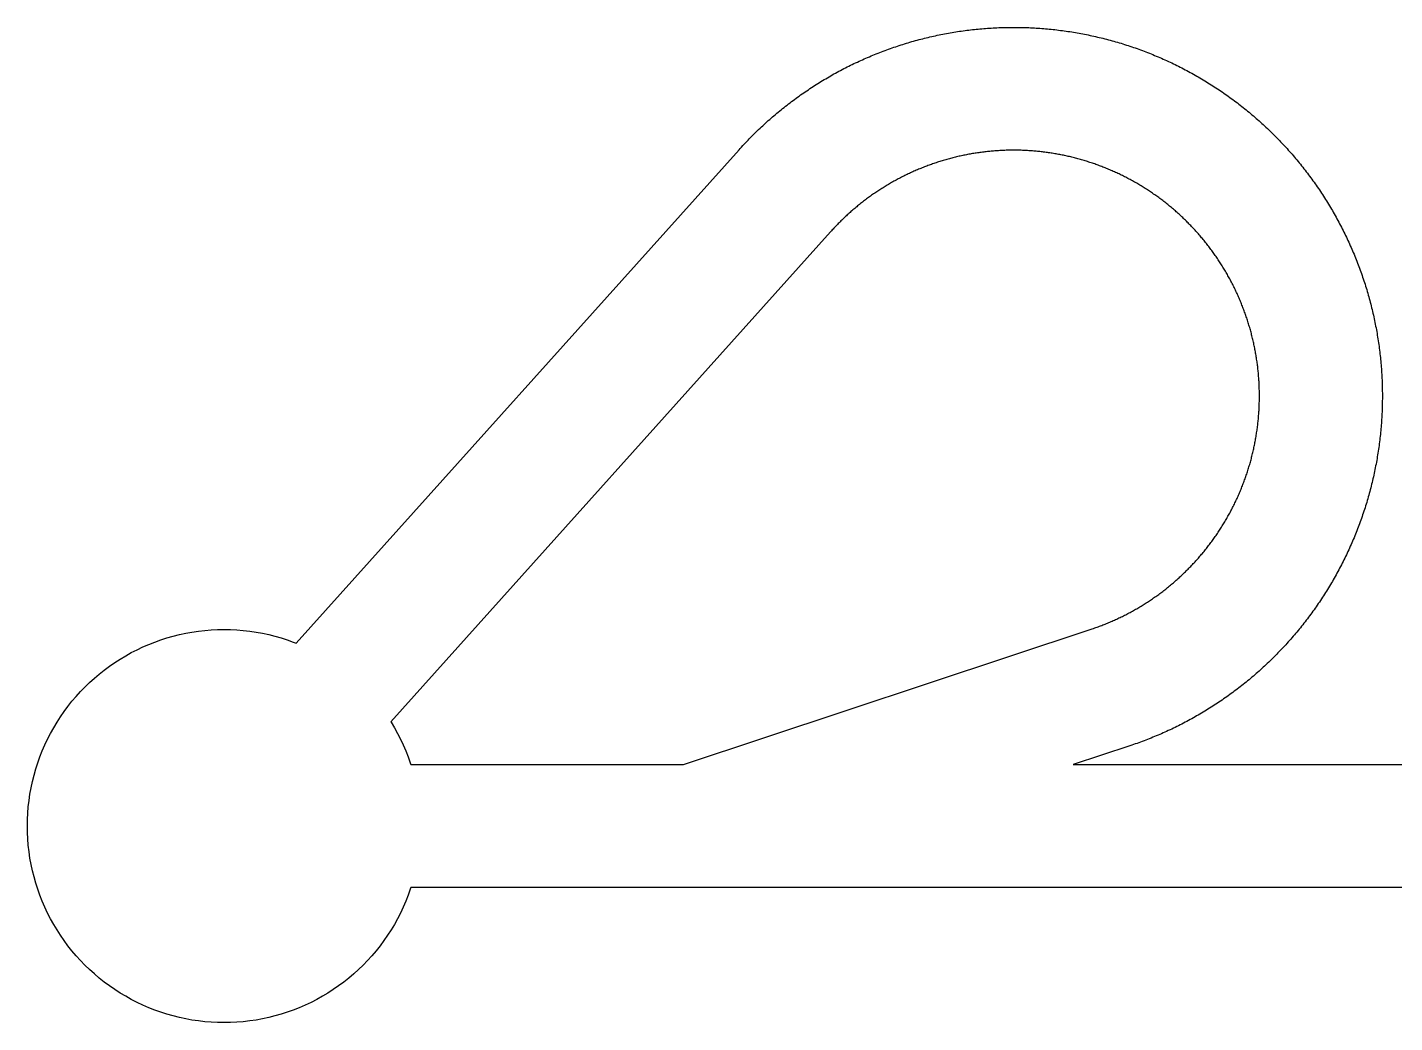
# Model space of a CAD drawing. Header units: millimetres. Extents: x -2.2 to 42.3, y -1.6 to 6.5.
# Drawn here: x -2.21 to 8.91, y -1.6 to 6.5 of the extents above; entities that cross this region are included whole.
import ezdxf

# ---------------------------------------------------------------- set-up
doc = ezdxf.new("R2010")
doc.units = ezdxf.units.MM

msp = doc.modelspace()

# ---------------------------------------------------------------- linework, layer by layer
for points in [[(0.900783, -0.514303), (0.883145, -0.5636), (0.863902, -0.612293), (0.843077, -0.660331), (0.820692, -0.707662), (0.796769, -0.754235), (0.771336, -0.8), (0.744419, -0.844909), (0.716047, -0.888912), (0.68625, -0.931964), (0.655061, -0.974018), (0.622512, -1.015029), (0.588639, -1.054953), (0.553478, -1.093748), (0.517066, -1.131371), (0.479443, -1.167783), (0.440649, -1.202944), (0.400724, -1.236817), (0.359713, -1.269365), (0.31766, -1.300555), (0.274608, -1.330351), (0.230604, -1.358723), (0.185695, -1.385641), (0.13993, -1.411074), (0.093357, -1.434996), (0.046026, -1.457382), (-0.002011, -1.478207), (-0.050705, -1.497449), (-0.100002, -1.515088), (-0.149849, -1.531105), (-0.200194, -1.545481), (-0.250983, -1.558203), (-0.30216, -1.569256), (-0.353672, -1.578629), (-0.405463, -1.586312), (-0.457477, -1.592296), (-0.50966, -1.596574), (-0.561954, -1.599143), (-0.614305, -1.6), (-0.666655, -1.599143), (-0.71895, -1.596574), (-0.771132, -1.592296), (-0.823147, -1.586312), (-0.874938, -1.578629), (-0.926449, -1.569256), (-0.977627, -1.558203), (-1.028415, -1.545481), (-1.07876, -1.531105), (-1.128608, -1.515088), (-1.177905, -1.497449), (-1.226598, -1.478207), (-1.274636, -1.457382), (-1.321967, -1.434996), (-1.36854, -1.411074), (-1.414305, -1.385641), (-1.459213, -1.358723), (-1.503217, -1.330351), (-1.546269, -1.300555), (-1.588323, -1.269365), (-1.629334, -1.236817), (-1.669258, -1.202944), (-1.708052, -1.167783), (-1.745676, -1.131371), (-1.782087, -1.093748), (-1.817248, -1.054953), (-1.851122, -1.015029), (-1.88367, -0.974018), (-1.914859, -0.931964), (-1.944656, -0.888912), (-1.973028, -0.844909), (-1.999945, -0.8), (-2.025379, -0.754235), (-2.049301, -0.707662), (-2.071687, -0.660331), (-2.092512, -0.612293), (-2.111754, -0.5636), (-2.129393, -0.514303), (-2.145409, -0.464455), (-2.159786, -0.41411), (-2.172508, -0.363322), (-2.183561, -0.312145), (-2.192934, -0.260633), (-2.200617, -0.208842), (-2.2066, -0.156827), (-2.210879, -0.104645), (-2.213448, -0.052351), (-2.214305, 0), (-2.213448, 0.052351), (-2.210879, 0.104645), (-2.2066, 0.156827), (-2.200617, 0.208842), (-2.192934, 0.260633), (-2.183561, 0.312145), (-2.172508, 0.363322), (-2.159786, 0.41411), (-2.145409, 0.464455), (-2.129393, 0.514303), (-2.111754, 0.5636), (-2.092512, 0.612293), (-2.071687, 0.660331), (-2.049301, 0.707662), (-2.025379, 0.754235), (-1.999945, 0.8), (-1.973028, 0.844909), (-1.944656, 0.888912), (-1.914859, 0.931964), (-1.88367, 0.974018), (-1.851122, 1.015029), (-1.817248, 1.054953), (-1.782087, 1.093748), (-1.745676, 1.131371), (-1.708052, 1.167783), (-1.669258, 1.202944), (-1.629334, 1.236817), (-1.588323, 1.269365), (-1.546269, 1.300555), (-1.503217, 1.330351), (-1.459213, 1.358723), (-1.414305, 1.385641), (-1.36854, 1.411074), (-1.321967, 1.434996), (-1.274636, 1.457382), (-1.226598, 1.478207), (-1.177905, 1.497449), (-1.128608, 1.515088), (-1.07876, 1.531105), (-1.028415, 1.545481), (-0.977627, 1.558203), (-0.926449, 1.569256), (-0.874938, 1.578629), (-0.823147, 1.586312), (-0.771132, 1.592296), (-0.71895, 1.596574), (-0.666655, 1.599143), (-0.614305, 1.6), (-0.561954, 1.599143), (-0.50966, 1.596574), (-0.457477, 1.592296), (-0.405463, 1.586312), (-0.353672, 1.578629), (-0.30216, 1.569256), (-0.250983, 1.558203), (-0.200194, 1.545481), (-0.149849, 1.531105), (-0.100002, 1.515088), (-0.050705, 1.497449), (-0.027553, 1.488301), (3.575077, 5.503498), (3.585305, 5.514838), (3.59559, 5.526127), (3.605933, 5.537363), (3.616332, 5.548546), (3.626789, 5.559677), (3.637302, 5.570753), (3.647871, 5.581777), (3.658496, 5.592746), (3.669177, 5.603661), (3.679914, 5.614521), (3.690705, 5.625327), (3.701552, 5.636078), (3.712453, 5.646773), (3.723408, 5.657412), (3.734417, 5.667996), (3.74548, 5.678524), (3.756597, 5.688995), (3.767767, 5.699409), (3.778989, 5.709767), (3.790264, 5.720067), (3.801592, 5.730309), (3.812971, 5.740494), (3.824402, 5.750621), (3.835885, 5.760689), (3.847418, 5.770699), (3.859003, 5.78065), (3.870637, 5.790542), (3.882323, 5.800374), (3.894058, 5.810147), (3.905842, 5.81986), (3.917676, 5.829513), (3.929559, 5.839106), (3.94149, 5.848638), (3.95347, 5.858109), (3.965498, 5.867519), (3.977574, 5.876867), (3.989697, 5.886154), (4.001868, 5.89538), (4.014085, 5.904543), (4.026348, 5.913644), (4.038658, 5.922682), (4.051014, 5.931657), (4.063415, 5.94057), (4.075861, 5.949419), (4.088352, 5.958205), (4.100888, 5.966927), (4.113468, 5.975585), (4.126092, 5.984179), (4.138759, 5.992709), (4.15147, 6.001174), (4.164224, 6.009574), (4.17702, 6.017909), (4.189859, 6.026179), (4.202739, 6.034384), (4.215661, 6.042522), (4.228625, 6.050595), (4.241629, 6.058602), (4.254674, 6.066543), (4.267759, 6.074417), (4.280884, 6.082224), (4.294048, 6.089964), (4.307252, 6.097638), (4.320495, 6.105244), (4.333776, 6.112782), (4.347096, 6.120253), (4.360453, 6.127656), (4.373848, 6.13499), (4.38728, 6.142257), (4.400749, 6.149455), (4.414254, 6.156584), (4.427795, 6.163645), (4.441372, 6.170636), (4.454985, 6.177558), (4.468633, 6.184411), (4.482315, 6.191195), (4.496032, 6.197908), (4.509782, 6.204552), (4.523567, 6.211126), (4.537384, 6.217629), (4.551235, 6.224062), (4.565118, 6.230424), (4.579033, 6.236716), (4.592981, 6.242936), (4.606959, 6.249086), (4.620969, 6.255164), (4.63501, 6.261171), (4.64908, 6.267107), (4.663181, 6.27297), (4.677312, 6.278762), (4.691472, 6.284482), (4.705661, 6.29013), (4.719878, 6.295705), (4.734124, 6.301208), (4.748397, 6.306638), (4.762698, 6.311996), (4.777026, 6.317281), (4.791381, 6.322492), (4.805762, 6.327631), (4.820169, 6.332696), (4.834602, 6.337688), (4.84906, 6.342606), (4.863542, 6.347451), (4.87805, 6.352222), (4.892581, 6.356919), (4.907136, 6.361542), (4.921714, 6.366091), (4.936315, 6.370565), (4.950939, 6.374966), (4.965586, 6.379291), (4.980253, 6.383542), (4.994943, 6.387719), (5.009653, 6.39182), (5.024384, 6.395847), (5.039136, 6.399798), (5.053907, 6.403675), (5.068698, 6.407476), (5.083508, 6.411202), (5.098337, 6.414852), (5.113184, 6.418427), (5.12805, 6.421926), (5.142933, 6.42535), (5.157833, 6.428697), (5.17275, 6.431969), (5.187683, 6.435165), (5.202633, 6.438285), (5.217598, 6.441328), (5.232578, 6.444296), (5.247574, 6.447187), (5.262583, 6.450001), (5.277608, 6.45274), (5.292645, 6.455401), (5.307696, 6.457987), (5.322761, 6.460495), (5.337837, 6.462927), (5.352926, 6.465282), (5.368027, 6.46756), (5.383139, 6.469761), (5.398262, 6.471886), (5.413396, 6.473933), (5.42854, 6.475903), (5.443693, 6.477797), (5.458856, 6.479613), (5.474029, 6.481351), (5.48921, 6.483013), (5.504399, 6.484597), (5.519596, 6.486104), (5.5348, 6.487533), (5.550012, 6.488885), (5.56523, 6.49016), (5.580455, 6.491357), (5.595685, 6.492477), (5.610921, 6.493519), (5.626162, 6.494483), (5.641408, 6.49537), (5.656658, 6.49618), (5.671912, 6.496911), (5.68717, 6.497565), (5.70243, 6.498142), (5.717694, 6.49864), (5.732959, 6.499061), (5.748227, 6.499404), (5.763496, 6.49967), (5.778767, 6.499857), (5.794038, 6.499967), (5.809309, 6.5), (5.824581, 6.499954), (5.839852, 6.499831), (5.855122, 6.49963), (5.870391, 6.499351), (5.885658, 6.498995), (5.900924, 6.498561), (5.916187, 6.498049), (5.931447, 6.49746), (5.946704, 6.496792), (5.961957, 6.496048), (5.977207, 6.495225), (5.992452, 6.494325), (6.007692, 6.493347), (6.022927, 6.492292), (6.038156, 6.491159), (6.05338, 6.489949), (6.068597, 6.488661), (6.083807, 6.487296), (6.099011, 6.485853), (6.114206, 6.484333), (6.129394, 6.482736), (6.144574, 6.481061), (6.159744, 6.479309), (6.174906, 6.47748), (6.190058, 6.475574), (6.2052, 6.473591), (6.220332, 6.47153), (6.235453, 6.469393), (6.250564, 6.467178), (6.265662, 6.464887), (6.280749, 6.462519), (6.295824, 6.460074), (6.310886, 6.457553), (6.325935, 6.454954), (6.34097, 6.45228), (6.355992, 6.449528), (6.370999, 6.446701), (6.385992, 6.443797), (6.40097, 6.440816), (6.415932, 6.43776), (6.430879, 6.434627), (6.44581, 6.431418), (6.460724, 6.428134), (6.475621, 6.424773), (6.490501, 6.421337), (6.505363, 6.417825), (6.520208, 6.414237), (6.535033, 6.410574), (6.54984, 6.406835), (6.564628, 6.403021), (6.579396, 6.399132), (6.594144, 6.395168), (6.608871, 6.391128), (6.623578, 6.387014), (6.638264, 6.382825), (6.652928, 6.378561), (6.667571, 6.374223), (6.682191, 6.36981), (6.696788, 6.365323), (6.711363, 6.360762), (6.725914, 6.356126), (6.740441, 6.351416), (6.754944, 6.346633), (6.769422, 6.341776), (6.783876, 6.336845), (6.798304, 6.33184), (6.812707, 6.326763), (6.827084, 6.321612), (6.841434, 6.316387), (6.855757, 6.31109), (6.870054, 6.30572), (6.884322, 6.300278), (6.898563, 6.294762), (6.912776, 6.289175), (6.92696, 6.283515), (6.941115, 6.277783), (6.95524, 6.271979), (6.969336, 6.266103), (6.983402, 6.260155), (6.997437, 6.254136), (7.011442, 6.248046), (7.025415, 6.241884), (7.039357, 6.235651), (7.053267, 6.229348), (7.067144, 6.222973), (7.080989, 6.216529), (7.094801, 6.210013), (7.10858, 6.203428), (7.122325, 6.196772), (7.136036, 6.190047), (7.149712, 6.183252), (7.163354, 6.176387), (7.176961, 6.169453), (7.190532, 6.16245), (7.204067, 6.155377), (7.217566, 6.148236), (7.231029, 6.141027), (7.244454, 6.133749), (7.257843, 6.126402), (7.271194, 6.118988), (7.284507, 6.111506), (7.297782, 6.103956), (7.311018, 6.096338), (7.324215, 6.088654), (7.337373, 6.080902), (7.350491, 6.073083), (7.363569, 6.065198), (7.376607, 6.057246), (7.389605, 6.049228), (7.402561, 6.041144), (7.415476, 6.032994), (7.428349, 6.024778), (7.441181, 6.016497), (7.45397, 6.008151), (7.466716, 5.99974), (7.47942, 5.991264), (7.49208, 5.982723), (7.504696, 5.974118), (7.517269, 5.965449), (7.529797, 5.956716), (7.542281, 5.94792), (7.554719, 5.93906), (7.567113, 5.930136), (7.579461, 5.92115), (7.591762, 5.912101), (7.604018, 5.90299), (7.616227, 5.893816), (7.62839, 5.88458), (7.640505, 5.875283), (7.652572, 5.865924), (7.664592, 5.856503), (7.676564, 5.847022), (7.688487, 5.83748), (7.700362, 5.827877), (7.712187, 5.818214), (7.723963, 5.80849), (7.73569, 5.798707), (7.747367, 5.788865), (7.758993, 5.778963), (7.770569, 5.769002), (7.782094, 5.758982), (7.793567, 5.748904), (7.80499, 5.738767), (7.81636, 5.728572), (7.827679, 5.71832), (7.838945, 5.70801), (7.850159, 5.697643), (7.861319, 5.687219), (7.872427, 5.676738), (7.883481, 5.666201), (7.894481, 5.655608), (7.905427, 5.644959), (7.916319, 5.634254), (7.927156, 5.623494), (7.937938, 5.612679), (7.948665, 5.60181), (7.959336, 5.590885), (7.969952, 5.579907), (7.980512, 5.568875), (7.991015, 5.557789), (8.001462, 5.546649), (8.011852, 5.535457), (8.022185, 5.524212), (8.032461, 5.512915), (8.042679, 5.501565), (8.052839, 5.490164), (8.062941, 5.47871), (8.072984, 5.467206), (8.082969, 5.455651), (8.092894, 5.444045), (8.102761, 5.432388), (8.112568, 5.420682), (8.122315, 5.408926), (8.132003, 5.39712), (8.14163, 5.385265), (8.151197, 5.373361), (8.160703, 5.361409), (8.170148, 5.349409), (8.179532, 5.33736), (8.188854, 5.325264), (8.198115, 5.313121), (8.207313, 5.300931), (8.21645, 5.288694), (8.225524, 5.27641), (8.234535, 5.264081), (8.243484, 5.251706), (8.25237, 5.239285), (8.261192, 5.22682), (8.26995, 5.21431), (8.278645, 5.201755), (8.287276, 5.189156), (8.295842, 5.176514), (8.304344, 5.163827), (8.312782, 5.151098), (8.321154, 5.138326), (8.329462, 5.125512), (8.337704, 5.112656), (8.34588, 5.099757), (8.353991, 5.086818), (8.362035, 5.073837), (8.370014, 5.060815), (8.377926, 5.047753), (8.385772, 5.034651), (8.39355, 5.021509), (8.401262, 5.008327), (8.408907, 4.995107), (8.416484, 4.981848), (8.423993, 4.96855), (8.431435, 4.955214), (8.438809, 4.941841), (8.446115, 4.92843), (8.453352, 4.914982), (8.46052, 4.901498), (8.46762, 4.887977), (8.474651, 4.87442), (8.481613, 4.860828), (8.488506, 4.847201), (8.495329, 4.833538), (8.502083, 4.819841), (8.508767, 4.80611), (8.51538, 4.792345), (8.521924, 4.778546), (8.528397, 4.764714), (8.5348, 4.75085), (8.541132, 4.736953), (8.547393, 4.723024), (8.553584, 4.709063), (8.559703, 4.695071), (8.565751, 4.681048), (8.571727, 4.666995), (8.577632, 4.652911), (8.583465, 4.638797), (8.589226, 4.624654), (8.594915, 4.610482), (8.600532, 4.596281), (8.606076, 4.582051), (8.611548, 4.567793), (8.616947, 4.553508), (8.622274, 4.539196), (8.627527, 4.524856), (8.632708, 4.51049), (8.637815, 4.496098), (8.642849, 4.48168), (8.64781, 4.467236), (8.652697, 4.452768), (8.65751, 4.438275), (8.662249, 4.423757), (8.666915, 4.409216), (8.671506, 4.394651), (8.676023, 4.380063), (8.680466, 4.365452), (8.684834, 4.350818), (8.689128, 4.336163), (8.693347, 4.321485), (8.697492, 4.306787), (8.701561, 4.292068), (8.705556, 4.277328), (8.709475, 4.262568), (8.713319, 4.247788), (8.717088, 4.232989), (8.720782, 4.218171), (8.7244, 4.203334), (8.727942, 4.188479), (8.731409, 4.173606), (8.7348, 4.158716), (8.738116, 4.143808), (8.741355, 4.128884), (8.744518, 4.113944), (8.747606, 4.098988), (8.750617, 4.084016), (8.753552, 4.069029), (8.75641, 4.054028), (8.759192, 4.039012), (8.761898, 4.023982), (8.764527, 4.008938), (8.767079, 3.993881), (8.769555, 3.978812), (8.771954, 3.96373), (8.774276, 3.948636), (8.776522, 3.93353), (8.77869, 3.918414), (8.780781, 3.903286), (8.782796, 3.888148), (8.784733, 3.873), (8.786593, 3.857842), (8.788376, 3.842675), (8.790082, 3.827499), (8.791711, 3.812314), (8.793262, 3.797122), (8.794736, 3.781921), (8.796132, 3.766714), (8.797451, 3.751499), (8.798692, 3.736278), (8.799857, 3.721051), (8.800943, 3.705818), (8.801952, 3.69058), (8.802883, 3.675337), (8.803737, 3.660089), (8.804513, 3.644838), (8.805212, 3.629582), (8.805832, 3.614323), (8.806376, 3.599061), (8.806841, 3.583797), (8.807229, 3.56853), (8.807539, 3.553262), (8.807771, 3.537992), (8.807925, 3.522721), (8.808002, 3.50745), (8.808001, 3.492178), (8.807923, 3.476907), (8.807766, 3.461636), (8.807532, 3.446366), (8.80722, 3.431098), (8.806831, 3.415832), (8.806363, 3.400567), (8.805818, 3.385305), (8.805196, 3.370046), (8.804495, 3.354791), (8.803717, 3.339539), (8.802862, 3.324292), (8.801928, 3.309049), (8.800917, 3.293811), (8.799829, 3.278578), (8.798663, 3.263351), (8.79742, 3.24813), (8.796099, 3.232916), (8.794701, 3.217708), (8.793225, 3.202508), (8.791672, 3.187316), (8.790041, 3.172132), (8.788334, 3.156956), (8.786549, 3.141789), (8.784687, 3.126631), (8.782748, 3.111484), (8.780731, 3.096346), (8.778638, 3.081218), (8.776468, 3.066102), (8.774221, 3.050996), (8.771896, 3.035903), (8.769496, 3.020821), (8.767018, 3.005752), (8.764464, 2.990695), (8.761833, 2.975652), (8.759125, 2.960623), (8.756341, 2.945607), (8.753481, 2.930606), (8.750544, 2.915619), (8.747531, 2.900648), (8.744442, 2.885692), (8.741277, 2.870752), (8.738036, 2.855828), (8.734719, 2.840921), (8.731326, 2.826032), (8.727857, 2.811159), (8.724313, 2.796305), (8.720693, 2.781468), (8.716997, 2.766651), (8.713227, 2.751852), (8.70938, 2.737073), (8.705459, 2.722313), (8.701463, 2.707574), (8.697392, 2.692855), (8.693245, 2.678157), (8.689024, 2.66348), (8.684729, 2.648825), (8.680359, 2.634192), (8.675914, 2.619582), (8.671395, 2.604994), (8.666802, 2.59043), (8.662135, 2.575889), (8.657394, 2.561372), (8.652579, 2.546879), (8.64769, 2.532412), (8.642727, 2.517969), (8.637692, 2.503551), (8.632583, 2.48916), (8.6274, 2.474794), (8.622145, 2.460456), (8.616817, 2.446144), (8.611416, 2.431859), (8.605942, 2.417602), (8.600396, 2.403373), (8.594777, 2.389173), (8.589086, 2.375001), (8.583324, 2.360859), (8.577489, 2.346746), (8.571582, 2.332663), (8.565604, 2.31861), (8.559555, 2.304588), (8.553434, 2.290596), (8.547242, 2.276637), (8.540979, 2.262708), (8.534645, 2.248812), (8.52824, 2.234949), (8.521765, 2.221118), (8.51522, 2.20732), (8.508605, 2.193556), (8.501919, 2.179825), (8.495164, 2.166129), (8.488339, 2.152467), (8.481445, 2.13884), (8.474481, 2.125249), (8.467448, 2.111693), (8.460347, 2.098173), (8.453176, 2.08469), (8.445937, 2.071243), (8.43863, 2.057833), (8.431255, 2.044461), (8.423811, 2.031126), (8.4163, 2.017829), (8.408721, 2.004571), (8.401075, 1.991351), (8.393362, 1.978171), (8.385581, 1.96503), (8.377734, 1.951929), (8.369821, 1.938867), (8.36184, 1.925847), (8.353794, 1.912867), (8.345682, 1.899928), (8.337504, 1.887031), (8.32926, 1.874175), (8.320951, 1.861362), (8.312577, 1.848591), (8.304138, 1.835863), (8.295635, 1.823178), (8.287067, 1.810537), (8.278434, 1.797939), (8.269738, 1.785385), (8.260978, 1.772876), (8.252154, 1.760412), (8.243267, 1.747992), (8.234317, 1.735618), (8.225304, 1.72329), (8.216228, 1.711008), (8.20709, 1.698772), (8.19789, 1.686583), (8.188628, 1.674441), (8.179304, 1.662346), (8.169918, 1.650299), (8.160472, 1.638299), (8.150965, 1.626348), (8.141396, 1.614446), (8.131768, 1.602592), (8.122079, 1.590787), (8.11233, 1.579032), (8.102521, 1.567327), (8.092653, 1.555672), (8.082726, 1.544067), (8.07274, 1.532513), (8.062695, 1.52101), (8.052592, 1.509558), (8.042431, 1.498158), (8.032211, 1.48681), (8.021934, 1.475513), (8.0116, 1.46427), (8.001209, 1.453079), (7.99076, 1.441941), (7.980255, 1.430856), (7.969694, 1.419825), (7.959077, 1.408848), (7.948404, 1.397925), (7.937676, 1.387057), (7.926892, 1.376243), (7.916054, 1.365484), (7.905161, 1.354781), (7.894214, 1.344133), (7.883212, 1.333541), (7.872157, 1.323006), (7.861048, 1.312526), (7.849886, 1.302104), (7.838671, 1.291738), (7.827404, 1.28143), (7.816084, 1.271179), (7.804712, 1.260985), (7.793289, 1.25085), (7.781814, 1.240773), (7.770287, 1.230755), (7.75871, 1.220795), (7.747083, 1.210895), (7.735405, 1.201054), (7.723677, 1.191272), (7.7119, 1.18155), (7.700073, 1.171889), (7.688197, 1.162287), (7.676273, 1.152746), (7.6643, 1.143266), (7.652279, 1.133848), (7.64021, 1.12449), (7.628094, 1.115194), (7.615931, 1.10596), (7.60372, 1.096788), (7.591463, 1.087678), (7.57916, 1.07863), (7.566811, 1.069646), (7.554417, 1.060724), (7.541977, 1.051865), (7.529493, 1.04307), (7.516963, 1.034339), (7.50439, 1.025672), (7.491772, 1.017068), (7.479111, 1.008529), (7.466406, 1.000055), (7.453659, 0.991645), (7.440869, 0.9833), (7.428036, 0.975021), (7.415162, 0.966807), (7.402246, 0.958659), (7.389289, 0.950576), (7.37629, 0.94256), (7.363251, 0.934609), (7.350172, 0.926726), (7.337053, 0.918909), (7.323894, 0.911159), (7.310696, 0.903475), (7.297459, 0.89586), (7.284183, 0.888311), (7.270869, 0.880831), (7.257517, 0.873418), (7.244128, 0.866073), (7.230701, 0.858797), (7.217238, 0.851589), (7.203738, 0.84445), (7.190202, 0.837379), (7.17663, 0.830378), (7.163022, 0.823445), (7.14938, 0.816582), (7.135702, 0.809789), (7.121991, 0.803065), (7.108245, 0.796411), (7.094466, 0.789827), (7.080653, 0.783314), (7.066807, 0.776871), (7.052929, 0.770498), (7.039018, 0.764196), (7.025075, 0.757965), (7.011101, 0.751805), (6.997096, 0.745716), (6.98306, 0.739699), (6.968993, 0.733753), (6.954897, 0.727879), (6.94077, 0.722077), (6.926615, 0.716346), (6.91243, 0.710688), (6.898217, 0.705102), (6.883975, 0.699589), (6.869706, 0.694148), (6.855409, 0.68878), (6.841085, 0.683484), (6.826734, 0.678262), (6.812357, 0.673113), (6.797953, 0.668037), (6.783524, 0.663034), (6.76907, 0.658105), (6.754591, 0.65325), (6.293707, 0.5), (9.808012, 0.5)], [(0.744419, 0.844909), (0.771336, 0.8), (0.796769, 0.754235), (0.820692, 0.707662), (0.843077, 0.660331), (0.863902, 0.612293), (0.883145, 0.5636), (0.900783, 0.514303), (0.905379, 0.5), (3.124401, 0.5), (6.439065, 1.602166), (6.448717, 1.605403), (6.458353, 1.608689), (6.467973, 1.612025), (6.477575, 1.615409), (6.48716, 1.618841), (6.496727, 1.622323), (6.506276, 1.625853), (6.515808, 1.629432), (6.525321, 1.633059), (6.534815, 1.636735), (6.544291, 1.640459), (6.553747, 1.644231), (6.563184, 1.648051), (6.572602, 1.651919), (6.581999, 1.655835), (6.591377, 1.659799), (6.600734, 1.663811), (6.610071, 1.66787), (6.619387, 1.671977), (6.628682, 1.676131), (6.637956, 1.680332), (6.647208, 1.68458), (6.656439, 1.688876), (6.665648, 1.693218), (6.674834, 1.697607), (6.683998, 1.702043), (6.693139, 1.706526), (6.702257, 1.711055), (6.711352, 1.71563), (6.720424, 1.720252), (6.729472, 1.724919), (6.738496, 1.729633), (6.747496, 1.734393), (6.756471, 1.739198), (6.765423, 1.744049), (6.774349, 1.748945), (6.78325, 1.753887), (6.792126, 1.758874), (6.800976, 1.763906), (6.809801, 1.768984), (6.8186, 1.774106), (6.827372, 1.779272), (6.836119, 1.784484), (6.844838, 1.78974), (6.853531, 1.79504), (6.862196, 1.800384), (6.870835, 1.805772), (6.879445, 1.811205), (6.888028, 1.816681), (6.896583, 1.8222), (6.90511, 1.827763), (6.913608, 1.83337), (6.922078, 1.839019), (6.930519, 1.844712), (6.93893, 1.850448), (6.947313, 1.856226), (6.955666, 1.862047), (6.963989, 1.86791), (6.972282, 1.873816), (6.980545, 1.879764), (6.988777, 1.885753), (6.996979, 1.891785), (7.005151, 1.897858), (7.013291, 1.903973), (7.0214, 1.910129), (7.029477, 1.916327), (7.037523, 1.922565), (7.045537, 1.928844), (7.053519, 1.935164), (7.061469, 1.941525), (7.069386, 1.947926), (7.07727, 1.954367), (7.085122, 1.960848), (7.092941, 1.967369), (7.100726, 1.97393), (7.108477, 1.98053), (7.116196, 1.98717), (7.12388, 1.993849), (7.13153, 2.000567), (7.139145, 2.007324), (7.146727, 2.014119), (7.154273, 2.020953), (7.161785, 2.027825), (7.169261, 2.034736), (7.176703, 2.041684), (7.184108, 2.04867), (7.191479, 2.055694), (7.198813, 2.062756), (7.206111, 2.069854), (7.213373, 2.07699), (7.220599, 2.084162), (7.227788, 2.091371), (7.23494, 2.098617), (7.242055, 2.105899), (7.249133, 2.113217), (7.256174, 2.120571), (7.263177, 2.12796), (7.270143, 2.135386), (7.277071, 2.142846), (7.28396, 2.150342), (7.290811, 2.157873), (7.297624, 2.165439), (7.304399, 2.173039), (7.311134, 2.180673), (7.317831, 2.188342), (7.324488, 2.196045), (7.331106, 2.203781), (7.337685, 2.211551), (7.344224, 2.219355), (7.350723, 2.227192), (7.357182, 2.235061), (7.363601, 2.242964), (7.36998, 2.250899), (7.376319, 2.258866), (7.382616, 2.266866), (7.388873, 2.274897), (7.395089, 2.28296), (7.401264, 2.291055), (7.407397, 2.299181), (7.413489, 2.307339), (7.41954, 2.315527), (7.425548, 2.323746), (7.431515, 2.331995), (7.43744, 2.340274), (7.443322, 2.348584), (7.449162, 2.356924), (7.45496, 2.365293), (7.460715, 2.373691), (7.466427, 2.382119), (7.472096, 2.390575), (7.477722, 2.399061), (7.483305, 2.407575), (7.488844, 2.416117), (7.49434, 2.424687), (7.499792, 2.433285), (7.5052, 2.441911), (7.510564, 2.450565), (7.515884, 2.459245), (7.52116, 2.467952), (7.526391, 2.476687), (7.531578, 2.485447), (7.536721, 2.494234), (7.541818, 2.503047), (7.546871, 2.511886), (7.551878, 2.520751), (7.55684, 2.52964), (7.561757, 2.538555), (7.566629, 2.547495), (7.571455, 2.55646), (7.576235, 2.565449), (7.580969, 2.574462), (7.585658, 2.583499), (7.5903, 2.59256), (7.594897, 2.601645), (7.599446, 2.610753), (7.60395, 2.619883), (7.608407, 2.629037), (7.612817, 2.638213), (7.617181, 2.647412), (7.621497, 2.656632), (7.625767, 2.665875), (7.62999, 2.675139), (7.634165, 2.684424), (7.638293, 2.693731), (7.642374, 2.703058), (7.646407, 2.712407), (7.650392, 2.721775), (7.65433, 2.731164), (7.65822, 2.740573), (7.662062, 2.750001), (7.665855, 2.759449), (7.669601, 2.768916), (7.673299, 2.778401), (7.676948, 2.787906), (7.680548, 2.797429), (7.684101, 2.80697), (7.687604, 2.81653), (7.691059, 2.826106), (7.694465, 2.835701), (7.697822, 2.845312), (7.70113, 2.854941), (7.70439, 2.864586), (7.7076, 2.874248), (7.71076, 2.883926), (7.713872, 2.89362), (7.716934, 2.90333), (7.719946, 2.913055), (7.72291, 2.922795), (7.725823, 2.93255), (7.728687, 2.94232), (7.731501, 2.952105), (7.734265, 2.961903), (7.736979, 2.971716), (7.739643, 2.981542), (7.742258, 2.991382), (7.744822, 3.001235), (7.747335, 3.0111), (7.749799, 3.020979), (7.752212, 3.03087), (7.754575, 3.040773), (7.756888, 3.050688), (7.75915, 3.060614), (7.761361, 3.070552), (7.763522, 3.080501), (7.765632, 3.090461), (7.767691, 3.100432), (7.7697, 3.110413), (7.771658, 3.120404), (7.773565, 3.130405), (7.775421, 3.140415), (7.777226, 3.150435), (7.77898, 3.160464), (7.780682, 3.170501), (7.782334, 3.180547), (7.783935, 3.190602), (7.785484, 3.200664), (7.786982, 3.210734), (7.788429, 3.220812), (7.789825, 3.230897), (7.791169, 3.240989), (7.792462, 3.251088), (7.793703, 3.261193), (7.794893, 3.271304), (7.796031, 3.281421), (7.797118, 3.291544), (7.798154, 3.301672), (7.799138, 3.311806), (7.80007, 3.321944), (7.80095, 3.332087), (7.801779, 3.342234), (7.802557, 3.352385), (7.803282, 3.36254), (7.803956, 3.372699), (7.804578, 3.382861), (7.805149, 3.393026), (7.805667, 3.403194), (7.806134, 3.413364), (7.806549, 3.423537), (7.806913, 3.433711), (7.807224, 3.443888), (7.807484, 3.454065), (7.807692, 3.464244), (7.807848, 3.474424), (7.807952, 3.484605), (7.808005, 3.494786), (7.808005, 3.504967), (7.807954, 3.515147), (7.807851, 3.525328), (7.807696, 3.535508), (7.80749, 3.545687), (7.807231, 3.555865), (7.806921, 3.566041), (7.806559, 3.576215), (7.806145, 3.586388), (7.805679, 3.596558), (7.805162, 3.606726), (7.804593, 3.616891), (7.803972, 3.627053), (7.803299, 3.637212), (7.802575, 3.647367), (7.801799, 3.657519), (7.800971, 3.667666), (7.800092, 3.677809), (7.799161, 3.687948), (7.798178, 3.698081), (7.797144, 3.708209), (7.796059, 3.718332), (7.794921, 3.72845), (7.793733, 3.738561), (7.792493, 3.748666), (7.791201, 3.758765), (7.789858, 3.768857), (7.788464, 3.778942), (7.787018, 3.78902), (7.785521, 3.799091), (7.783973, 3.809153), (7.782374, 3.819208), (7.780723, 3.829254), (7.779022, 3.839292), (7.777269, 3.849321), (7.775465, 3.859341), (7.773611, 3.869352), (7.771705, 3.879353), (7.769748, 3.889344), (7.767741, 3.899325), (7.765683, 3.909296), (7.763574, 3.919256), (7.761414, 3.929206), (7.759204, 3.939144), (7.756943, 3.949071), (7.754632, 3.958986), (7.75227, 3.968889), (7.749858, 3.97878), (7.747396, 3.988659), (7.744883, 3.998525), (7.742321, 4.008379), (7.739708, 4.018219), (7.737045, 4.028045), (7.734332, 4.037858), (7.731569, 4.047657), (7.728756, 4.057442), (7.725893, 4.067212), (7.722981, 4.076968), (7.720019, 4.086708), (7.717008, 4.096434), (7.713947, 4.106144), (7.710837, 4.115838), (7.707677, 4.125517), (7.704468, 4.135179), (7.70121, 4.144824), (7.697903, 4.154453), (7.694547, 4.164065), (7.691142, 4.17366), (7.687689, 4.183237), (7.684186, 4.192797), (7.680635, 4.202339), (7.677036, 4.211862), (7.673388, 4.221367), (7.669692, 4.230854), (7.665947, 4.240321), (7.662154, 4.249769), (7.658314, 4.259198), (7.654425, 4.268607), (7.650489, 4.277996), (7.646504, 4.287365), (7.642472, 4.296714), (7.638393, 4.306042), (7.634266, 4.315349), (7.630092, 4.324635), (7.62587, 4.3339), (7.621602, 4.343143), (7.617286, 4.352364), (7.612924, 4.361563), (7.608515, 4.37074), (7.604059, 4.379894), (7.599557, 4.389025), (7.595008, 4.398134), (7.590413, 4.407219), (7.585771, 4.41628), (7.581084, 4.425318), (7.576351, 4.434332), (7.571572, 4.443322), (7.566747, 4.452287), (7.561876, 4.461227), (7.556961, 4.470143), (7.551999, 4.479033), (7.546993, 4.487898), (7.541942, 4.496738), (7.536845, 4.505552), (7.531704, 4.514339), (7.526518, 4.5231), (7.521288, 4.531835), (7.516013, 4.540543), (7.510694, 4.549224), (7.505331, 4.557878), (7.499924, 4.566505), (7.494473, 4.575104), (7.488978, 4.583675), (7.48344, 4.592218), (7.477858, 4.600732), (7.472233, 4.609218), (7.466565, 4.617676), (7.460854, 4.626104), (7.455101, 4.634503), (7.449304, 4.642873), (7.443465, 4.651213), (7.437584, 4.659524), (7.43166, 4.667804), (7.425694, 4.676054), (7.419687, 4.684274), (7.413637, 4.692462), (7.407546, 4.70062), (7.401414, 4.708747), (7.39524, 4.716843), (7.389025, 4.724907), (7.382769, 4.732939), (7.376472, 4.740939), (7.370135, 4.748908), (7.363757, 4.756843), (7.357339, 4.764747), (7.350881, 4.772617), (7.344383, 4.780455), (7.337845, 4.788259), (7.331267, 4.79603), (7.32465, 4.803767), (7.317993, 4.811471), (7.311298, 4.81914), (7.304563, 4.826776), (7.29779, 4.834377), (7.290978, 4.841943), (7.284127, 4.849475), (7.277239, 4.856971), (7.270312, 4.864433), (7.263347, 4.871859), (7.256345, 4.87925), (7.249305, 4.886605), (7.242228, 4.893924), (7.235114, 4.901206), (7.227962, 4.908453), (7.220774, 4.915663), (7.21355, 4.922836), (7.206288, 4.929973), (7.198991, 4.937072), (7.191658, 4.944134), (7.184288, 4.951159), (7.176883, 4.958146), (7.169443, 4.965095), (7.161967, 4.972007), (7.154456, 4.97888), (7.146911, 4.985715), (7.13933, 4.992511), (7.131715, 4.999269), (7.124066, 5.005988), (7.116383, 5.012668), (7.108666, 5.019309), (7.100915, 5.02591), (7.093131, 5.032472), (7.085313, 5.038994), (7.077462, 5.045476), (7.069578, 5.051918), (7.061662, 5.05832), (7.053713, 5.064681), (7.045732, 5.071002), (7.037719, 5.077283), (7.029674, 5.083522), (7.021597, 5.08972), (7.013489, 5.095877), (7.005349, 5.101993), (6.997179, 5.108068), (6.988978, 5.1141), (6.980746, 5.120091), (6.972483, 5.12604), (6.964191, 5.131946), (6.955869, 5.137811), (6.947516, 5.143633), (6.939135, 5.149412), (6.930724, 5.155149), (6.922284, 5.160842), (6.913815, 5.166493), (6.905317, 5.172101), (6.896791, 5.177665), (6.888237, 5.183185), (6.879655, 5.188663), (6.871045, 5.194096), (6.862407, 5.199485), (6.853742, 5.204831), (6.84505, 5.210132), (6.836331, 5.215389), (6.827586, 5.220601), (6.818814, 5.225769), (6.810016, 5.230892), (6.801192, 5.23597), (6.792342, 5.241004), (6.783466, 5.245992), (6.774566, 5.250935), (6.76564, 5.255832), (6.75669, 5.260684), (6.747715, 5.265491), (6.738715, 5.270252), (6.729692, 5.274966), (6.720644, 5.279635), (6.711573, 5.284258), (6.702479, 5.288834), (6.693361, 5.293364), (6.684221, 5.297848), (6.675057, 5.302285), (6.665871, 5.306675), (6.656663, 5.311019), (6.647433, 5.315316), (6.638182, 5.319565), (6.628909, 5.323768), (6.619614, 5.327923), (6.610298, 5.33203), (6.600962, 5.336091), (6.591605, 5.340104), (6.582228, 5.344069), (6.572831, 5.347986), (6.563414, 5.351855), (6.553977, 5.355677), (6.544521, 5.35945), (6.535046, 5.363175), (6.525552, 5.366852), (6.51604, 5.37048), (6.506509, 5.37406), (6.49696, 5.377592), (6.487393, 5.381074), (6.477809, 5.384508), (6.468207, 5.387894), (6.458588, 5.39123), (6.448952, 5.394517), (6.4393, 5.397755), (6.429631, 5.400944), (6.419946, 5.404084), (6.410246, 5.407174), (6.400529, 5.410215), (6.390798, 5.413207), (6.381051, 5.416149), (6.371289, 5.419041), (6.361513, 5.421883), (6.351723, 5.424676), (6.341918, 5.427419), (6.3321, 5.430112), (6.322268, 5.432755), (6.312422, 5.435347), (6.302564, 5.43789), (6.292693, 5.440382), (6.282809, 5.442825), (6.272913, 5.445216), (6.263005, 5.447558), (6.253085, 5.449849), (6.243153, 5.452089), (6.23321, 5.454279), (6.223257, 5.456418), (6.213292, 5.458506), (6.203317, 5.460544), (6.193332, 5.462531), (6.183337, 5.464467), (6.173332, 5.466352), (6.163317, 5.468186), (6.153294, 5.46997), (6.143261, 5.471702), (6.13322, 5.473383), (6.12317, 5.475013), (6.113112, 5.476591), (6.103046, 5.478119), (6.092973, 5.479595), (6.082892, 5.48102), (6.072804, 5.482394), (6.062709, 5.483716), (6.052608, 5.484987), (6.0425, 5.486206), (6.032386, 5.487374), (6.022267, 5.488491), (6.012141, 5.489555), (6.002011, 5.490569), (5.991875, 5.491531), (5.981735, 5.492441), (5.97159, 5.493299), (5.961441, 5.494106), (5.951288, 5.494861), (5.941132, 5.495565), (5.930972, 5.496217), (5.920808, 5.496817), (5.910642, 5.497365), (5.900473, 5.497862), (5.890302, 5.498306), (5.880128, 5.498699), (5.869953, 5.499041), (5.859776, 5.49933), (5.849598, 5.499568), (5.839419, 5.499753), (5.829238, 5.499887), (5.819058, 5.499969), (5.808877, 5.5), (5.798696, 5.499978), (5.788515, 5.499905), (5.778335, 5.49978), (5.768155, 5.499603), (5.757977, 5.499374), (5.7478, 5.499093), (5.737624, 5.498761), (5.72745, 5.498377), (5.717278, 5.497941), (5.707109, 5.497453), (5.696942, 5.496914), (5.686779, 5.496322), (5.676618, 5.495679), (5.666461, 5.494985), (5.656307, 5.494238), (5.646157, 5.49344), (5.636012, 5.49259), (5.625871, 5.491689), (5.615734, 5.490736), (5.605603, 5.489731), (5.595477, 5.488675), (5.585356, 5.487568), (5.575241, 5.486408), (5.565133, 5.485198), (5.55503, 5.483936), (5.544934, 5.482622), (5.534845, 5.481257), (5.524763, 5.479841), (5.514688, 5.478373), (5.504621, 5.476855), (5.494562, 5.475285), (5.484511, 5.473663), (5.474468, 5.471991), (5.464434, 5.470268), (5.454409, 5.468493), (5.444393, 5.466668), (5.434386, 5.464791), (5.424389, 5.462864), (5.414402, 5.460885), (5.404426, 5.458856), (5.394459, 5.456777), (5.384504, 5.454646), (5.374559, 5.452465), (5.364626, 5.450233), (5.354704, 5.447951), (5.344793, 5.445618), (5.334895, 5.443235), (5.325009, 5.440801), (5.315136, 5.438317), (5.305275, 5.435783), (5.295428, 5.433199), (5.285593, 5.430565), (5.275773, 5.42788), (5.265966, 5.425146), (5.256173, 5.422362), (5.246394, 5.419528), (5.23663, 5.416644), (5.226881, 5.41371), (5.217147, 5.410727), (5.207428, 5.407695), (5.197724, 5.404613), (5.188037, 5.401481), (5.178365, 5.398301), (5.16871, 5.395071), (5.159072, 5.391792), (5.14945, 5.388464), (5.139845, 5.385087), (5.130258, 5.381661), (5.120688, 5.378187), (5.111136, 5.374664), (5.101602, 5.371092), (5.092086, 5.367472), (5.082589, 5.363803), (5.073111, 5.360086), (5.063652, 5.356321), (5.054212, 5.352508), (5.044791, 5.348647), (5.035391, 5.344738), (5.02601, 5.340781), (5.01665, 5.336776), (5.00731, 5.332724), (4.997991, 5.328624), (4.988693, 5.324477), (4.979416, 5.320283), (4.97016, 5.316041), (4.960927, 5.311753), (4.951715, 5.307417), (4.942525, 5.303035), (4.933358, 5.298606), (4.924214, 5.29413), (4.915092, 5.289608), (4.905994, 5.285039), (4.896919, 5.280424), (4.887867, 5.275763), (4.87884, 5.271056), (4.869836, 5.266303), (4.860857, 5.261505), (4.851902, 5.25666), (4.842972, 5.25177), (4.834068, 5.246835), (4.825188, 5.241855), (4.816334, 5.236829), (4.807505, 5.231758), (4.798703, 5.226643), (4.789926, 5.221483), (4.781176, 5.216278), (4.772453, 5.211028), (4.763756, 5.205735), (4.755087, 5.200397), (4.746445, 5.195015), (4.73783, 5.189589), (4.729243, 5.184119), (4.720684, 5.178606), (4.712153, 5.173049), (4.703651, 5.167449), (4.695177, 5.161806), (4.686732, 5.156119), (4.678316, 5.15039), (4.669929, 5.144618), (4.661572, 5.138803), (4.653244, 5.132946), (4.644947, 5.127047), (4.63668, 5.121105), (4.628442, 5.115121), (4.620236, 5.109096), (4.61206, 5.103029), (4.603916, 5.09692), (4.595802, 5.09077), (4.58772, 5.084578), (4.579669, 5.078346), (4.571651, 5.072073), (4.563664, 5.065758), (4.55571, 5.059404), (4.547788, 5.053009), (4.539899, 5.046574), (4.532042, 5.040098), (4.524219, 5.033583), (4.516429, 5.027028), (4.508672, 5.020433), (4.500949, 5.013799), (4.49326, 5.007126), (4.485605, 5.000414), (4.477985, 4.993663), (4.470398, 4.986873), (4.462847, 4.980044), (4.45533, 4.973178), (4.447848, 4.966273), (4.440402, 4.95933), (4.432991, 4.952349), (4.425615, 4.945331), (4.418276, 4.938275), (4.410972, 4.931182), (4.403705, 4.924052), (4.396474, 4.916885), (4.38928, 4.909681), (4.382122, 4.902441), (4.375002, 4.895164), (4.367918, 4.887851), (4.360872, 4.880502), (4.353863, 4.873118), (4.346892, 4.865698), (4.339959, 4.858242), (4.333064, 4.850751), (4.326207, 4.843226), (4.319388, 4.835665), (0.742022, 0.848625), (0.744419, 0.844909)], [(39.155277, -0.5), (0.905379, -0.5), (0.900783, -0.514303)]]:
    msp.add_lwpolyline(points)

doc.saveas('drawing.dxf')
